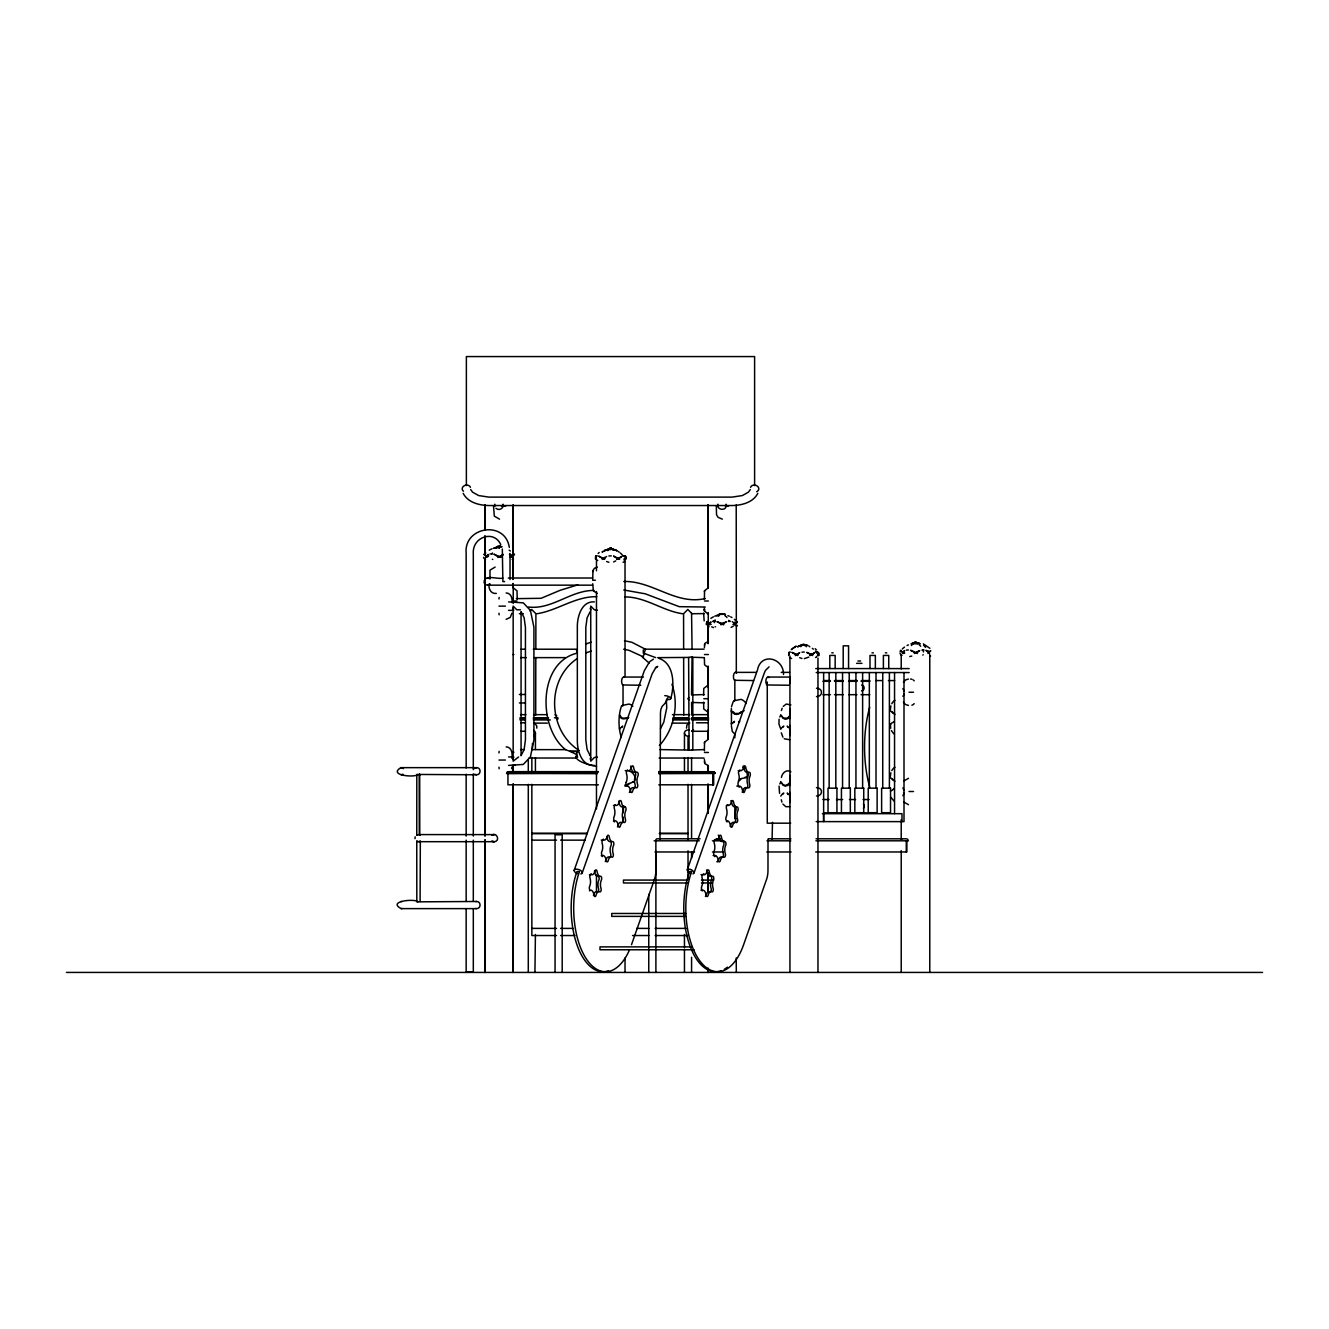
<?xml version="1.0" encoding="UTF-8"?>
<svg xmlns="http://www.w3.org/2000/svg" width="1329" height="1329" viewBox="0 0 1329 1329"><rect width="100%" height="100%" fill="white"/><g stroke="black" fill="none" stroke-linecap="round" stroke-linejoin="round"><path stroke-width="1.5" d="M602.27 558.462L602.27 559.359L604.629 557.466M619.513 558.462L619.497 559.359L613.599 556.203M655.878 839.479L655.861 870.495A15.483 7.741 -90 0 1 654.449 879.366L631.491 944.72M768.012 839.479L767.979 870.495A15.483 7.741 -90 0 1 766.567 879.366L743.609 944.72A63.576 31.796 -90 0 1 699.32 960.186A63.576 31.796 -90 0 1 691.595 871.608L689.552 871.608A63.576 31.796 -90 0 0 688.721 942.244A63.576 31.796 -90 0 0 721.032 970.801M772.481 822.302L772.099 839.28M789.924 718.557L790.107 708.44M789.924 785.472L790.107 775.372M797.699 654.782L791.918 652.389L797.516 655.562L798.131 654.649L795.34 654.649M812.584 653.768L812.584 655.562L806.67 652.389L808.813 653.17M535.703 715.118L535.803 657.639M535.836 648.319L535.903 613.716L531.65 609.463L530.088 611.024M621.308 737.479C618.284 727.86 618.151 716.049 621.357 706.43A18.257 1.13 -41 0 0 622.205 705.633L622.886 705.068M704.37 647.638L704.935 643.336L708.307 641.359M731.482 724.089L731.382 708.39M692.06 702.941L691.911 714.985L691.562 702.443L704.204 702.858M789.924 725.418L790.107 735.601M789.924 792.35L790.107 802.517M499.222 547.83L499.255 546.302L501.814 546.767M904.002 672.557L903.986 694.519L902.906 696.33M904.002 693.771L904.002 793.147L902.906 795.706M499.156 548.495L499.255 546.302L501.781 546.767M724.637 614.164L722.079 613.732L722.046 614.579L721.996 613.699L725.501 614.579L721.464 613.699L717.61 615.227A18.888 18.888 0 0 0 714.753 616.207M915.714 643.269L915.747 642.372L919.17 643.269L915.166 642.372L911.262 643.9A18.888 18.888 0 0 1 914.219 643.502M708.307 587.817L704.553 590.74L704.37 599.263M708.307 739.289L704.553 742.213L704.37 750.752M789.974 783.346L789.974 781.668M622.005 727.013C623.484 724.239 622.437 727.877 619.763 728.093M731.432 724.92L731.432 722.976M733.807 722.328C735.352 719.554 734.156 723.242 731.565 723.408M783.063 727.013C785.589 724.554 781.103 727.827 780.771 729.222M783.063 793.945C785.572 791.486 781.12 794.742 780.771 796.137M787.798 727.029C786.535 724.172 787.383 727.976 790.007 728.093M787.798 793.961C786.535 791.104 787.383 794.908 790.007 795.024M818.897 653.17L818.764 655.562L818.149 654.649M893.487 722.428C897.225 720.301 888.586 723.524 890.546 725.75A9.486 8.207 -90 0 0 890.762 728.226M893.487 789.343C895.464 786.569 893.055 790.655 890.463 790.954M789.974 716.298L789.974 714.736M790.007 715.899L787.898 718.64L785.472 719.255C783.396 719.504 781.136 714.637 780.555 715.185M747.562 777.299L740.735 778.728L738.276 781.186M747.147 776.95L747.28 775.189A9.486 8.207 -90 0 0 746.931 772.747M498.973 598.98L499.156 597.419M511.881 613.234L510.253 617.437L506.15 619.297M498.973 752.912L499.156 751.35M511.715 768.627L511.881 767.165M779.076 719.205L778.944 724.122L780.555 728.458M779.076 786.137L779.558 793.363M592.95 571.071L592.701 580.241L595.375 580.241M503.193 505.12C503.475 508.808 498.475 511 495.95 508.276M536.766 728.126L536.766 725.933L534.79 723.358M704.42 591.754L704.553 590.74M726.282 505.12C726.647 511.416 716.198 510.236 717.942 504.189M704.42 645.296L704.553 644.283M704.42 743.227L704.553 742.213M731.482 706.696L733.159 701.745A18.257 1.13 -41 0 0 734.007 700.948L734.688 700.383M518.592 756.982L513.16 761.168L513.16 606.124L516.831 609.795L520.503 609.795M597.402 757.081L594.395 757.497L590.74 761.168L590.74 606.124L594.395 609.795L597.402 610.21M780.555 782.116C781.07 781.302 783.23 786.369 785.472 786.17L790.007 782.814M512.595 759.042L513.825 757.081M590.159 759.042L590.74 757.497M625.427 559.359L625.643 556.502L625.693 559.359L625.079 558.462M783.529 674.467C783.811 657.888 760.852 651.974 757.464 670.049L687.243 869.88L688.14 872.239L690.582 873.718M693.007 873.967C696.147 871.691 689.302 867.488 687.243 869.88M592.983 570.905L594.246 568.397L597.253 567.068M592.834 571.536L593.149 570.224M415.196 836.838L414.98 838.665M670.746 698.572C674.617 685.432 674.467 663.254 658.686 658.287M781.419 710.517L782.15 708.257M781.419 777.432C781.934 773.162 786.801 768.727 790.888 771.85M619.63 716.298L619.63 714.736M731.432 711.613L731.448 710.051M418.07 901.66L417.273 901.527C414.482 898.637 387.071 901.128 401.142 908.621L476.463 908.621C481.065 908.986 481.347 901.477 476.729 901.494L416.824 901.843L416.758 841.191L418.452 841.689M574.161 870.395L644.366 670.597L649.565 661.792L653.436 659.134M582.252 872.837L652.14 673.82L656.044 667.274L655.413 667.889L657.739 666.444L656.891 666.859M693.904 873.336L764.009 673.82L765.388 670.497L769.076 666.859M513.825 772.98L515.336 771.651M530.504 756.467L533.909 740.12L533.909 627.172L530.504 610.825M501.515 555.622A15.101 7.575 90 0 0 501.116 556.502L500.767 557.399L494.122 554.226M723.94 623.899L723.591 624.796L716.946 621.623L722.145 623.999L726.066 621.922M917.608 652.589L917.259 653.486L910.614 650.313L915.814 652.689L919.734 650.612L914.585 653.486L914.236 652.589M788.994 783.296L787.898 785.555L783.047 785.04L781.95 783.296M578.314 750.021L576.969 752.862M642.704 657.191L644.15 654.3M660.48 728.741L663.786 722.162L666.776 707.742L666.344 700.4M418.07 834.629L416.758 835.061L416.808 774.442L476.463 774.774C481.065 775.123 481.347 767.614 476.729 767.647L400.876 767.647C387.852 775.438 414.399 777.615 417.256 774.774L418.07 774.624M757.796 493.341C753.161 502.478 741.881 505.319 732.445 505.535L488.557 505.535C479.104 505.319 467.825 502.478 463.19 493.341M607.652 550.621L610.277 548.262L612.636 549.159L610.709 548.296L608.632 549.159L610.277 548.262L608.067 549.791M595.874 556.203L595.575 559.359L596.189 558.462M595.89 556.203L595.841 559.359M488.225 554.542L485.849 557.399M709.786 622.886L711.048 621.939L708.673 624.796M779.807 716.962L780.904 715.052M779.807 783.894L780.904 781.984M903.438 651.575L904.7 650.629L902.341 653.486M629.298 783.296C622.387 787.549 637.305 779.508 632.986 782.116M744.124 710.65L739.655 713.457L733.791 713.44L731.565 711.214M741.1 778.611L739.655 780.389M890.912 705.915A9.486 8.207 -90 0 0 890.546 708.357L890.164 710.6L894.932 714.354M890.912 772.847A9.486 8.207 -90 0 0 890.546 775.289L890.164 777.515L894.932 781.286M903.421 682.342L905.448 679.983L908.471 679.053M903.853 780.937L908.471 778.329M590.226 611.589L587.102 617.786L585.807 627.454L585.807 739.838L587.102 749.506L590.226 755.719L589.627 755.121M521.018 755.719L524.141 749.506L525.437 739.838L525.437 627.454L524.141 617.786L521.018 611.589M530.221 757.098L523.294 764.441L508.575 765.404M605.06 558.462L604.446 559.359L598.847 556.203M578.713 750.387L576.985 752.862M623.666 649.216L629.066 650.346L642.538 656.493M419 841.672L420.329 841.207L420.097 901.494M750.304 489.554L748.443 492.145L742.396 495.551L732.163 497.112L488.823 497.112L478.59 495.551L472.543 492.145L470.682 489.554M659.981 839.28L660.463 713.391A8.888 4.452 -90 0 1 663.453 705.001A22.311 11.147 -90 0 0 667.889 697.592M716.813 615.892L722.046 613.732M707.593 621.457L707.128 622.055A2.774 2.774 0 0 0 706.397 624.73M710.483 623.899L709.769 624.796L707.028 621.922L710.483 624.397M904.135 652.589L903.438 653.486L900.381 650.313L904.152 653.087M800.673 646.658L802.816 644.598L805.224 644.93M420.263 774.741L419.499 774.292L419.599 834.712M577.351 653.087C537.88 662.207 537.78 727.711 565.523 749.639L532.314 749.639L532.431 743.476M659.4 745.536C674.119 729.538 679.202 704.785 671.942 684.285M604.562 550.555L610.559 548.296L604.579 550.621M510.685 557.017L513.659 554.06A18.888 18.888 0 0 0 512.629 552.964M733.575 623.899L734.289 624.796L737.063 621.939M511.831 554.808A15.101 7.542 -90 0 1 512.678 556.502L513.027 557.399L510.751 556.502M927.958 653.486L930.732 650.629L928.722 652.689M513.791 554.99L514.539 554.226L512.28 556.552L509.456 554.243M736.615 622.387L737.362 621.623L733.508 624.414M783.263 706.363L786.303 704.054L790.888 704.918M597.801 771.9L506.831 772.548L597.485 772.548M689.003 697.526L687.807 698.705L689.003 699.885M598.133 553.462L599.18 552.499M791.204 649.648L796.221 646.127M797.649 646.808L803.065 644.449L806.67 646.658M529.058 758.028L575.507 758.028L576.769 754.573L577.6 757.297M734.007 700.931A13.041 2.276 -34.8 0 1 734.837 700.582L740.917 699.37A9.486 8.207 -90 0 1 746.034 703.573M603.25 558.595L606.622 556.519M795.34 655.562L799.693 652.689L796.719 655.164M490.135 584.029C488.374 586.006 484.786 585.159 484.105 582.6C483.706 573.513 498.209 579.859 502.811 578.015M644.748 653.802L643.302 653.154L643.302 649.914M792.25 648.702L795.722 646.426M693.605 730.036L691.711 731.133M486.946 555.489L488.208 554.542M493.989 548.495L497.727 546.435L500.734 546.435L494.787 547.83A18.888 18.888 0 0 0 493.341 548.296M420.263 841.257L419.233 841.656M474.154 768.594L476.729 767.647M810.574 655.197L814.694 652.689L810.125 655.562M576.67 658.935C546.086 679.999 547.764 730.252 578.796 750.27M797.716 646.658L801.968 644.598L807.716 645.346M721.497 624.397L726.066 621.939M722.212 624.015L720.916 624.796L720.567 623.899L722.029 623.899M801.703 645.346L803.68 644.499M733.243 626.241L731.083 627.371M911.279 643.9L915.166 642.372L920.15 643.9L916.246 642.372M491.996 835.26C496.764 831.738 500.435 841.041 494.521 841.689L419.864 841.689M498.674 557.001L494.122 554.243M613.599 561.951L615.742 560.888M808.813 657.074L804.344 658.619M624.796 561.502L623.035 562.3M416.808 835.061L417.655 834.745M402.92 774.226L401.142 774.774M503.242 554.542L498.093 557.399L497.744 556.502L501.116 556.502M503.242 554.542L499.671 557.017M515.154 764.889L513.193 765.421M813.032 654.018L810.109 653.968M689.518 722.943L686.943 724.92L686.512 728.126M857.936 661.011L860.611 661.011M929.652 656.41L930.582 656.028M788.994 716.364L787.732 718.125L783.047 718.125L781.95 716.364M704.071 649.183L645.529 649.183L644.283 652.622L645.097 653.735L655.695 657.622M718.574 614.579L720.551 613.832M912.242 643.269L914.219 642.522M741.1 711.679C739.539 714.138 735.386 715.932 733.01 712.643L733.807 712.311L732.429 711.679M585.823 643.95L591.189 642.173M585.956 652.821L591.206 651.094M659.865 749.573L690 750.104A1.927 0.847 0 0 0 691.628 750.071L704.287 749.573M744.788 777.432L746.366 777.033M616.673 557.565L618.334 558.595L616.689 558.961M811.205 654.782L809.76 655.164M789.742 739.771L784.243 738.741M789.742 806.686L785.821 806.686L782.914 804.078M909.767 656.543L911.794 656.061M496.647 546.767L498.674 546.302M719.471 614.164L721.497 613.699M689.136 657.423L657.705 657.639M577.783 584.843L560.09 590.325L541.102 598.299L516.267 598.648M733.06 624.397L735.851 624.796L735.502 623.899A15.101 7.542 -90 0 0 734.671 622.188M624.962 786.17L627.687 785.24L624.879 785.04M510.22 557.001L512.246 556.652M691.645 750.005L692.824 749.589L692.824 657.622L690.548 657.058L688.621 657.639L689.087 749.789M401.142 908.621L402.056 908.471M495.152 567.068L489.986 570.158L490.002 578.995M816.471 696.612C823.05 696.678 823.299 688.189 816.471 688.256M816.471 795.988C823.05 796.021 823.332 787.615 816.471 787.632M805.706 645.346L803.779 644.499L805.175 644.93M707.526 685.531L703.755 688.455L703.622 695.266M831.788 652.838L833.183 652.838M871.99 652.838L873.369 652.838M885.38 652.838L886.759 652.838M593.98 590.425C570.573 590.292 552.05 609.928 528.527 607.021M596.837 596.688C575.291 596.272 557.532 610.526 537.099 613.716M508.857 771.651L598.366 771.651M596.289 555.954L597.385 555.871M789.376 652.157L790.456 652.057M475.799 901.577L476.729 901.494M816.288 652.157L817.568 652.041L816.305 652.157A18.888 16.347 90 0 0 815.325 651.11M914.186 642.522L915.664 642.422M803.779 644.499L806.686 644.93M489.919 553.994L491.929 553.894M712.743 621.391L714.753 621.291M906.411 650.08L908.421 649.981M728.292 621.391L730.418 621.291M921.961 650.08L924.07 649.981M608.881 555.954L611.257 555.871M801.952 652.157L804.327 652.057M418.303 834.612L420.329 835.061L419.432 834.678L419.432 774.292M704.204 613.616L692.06 613.716L687.807 609.463L683.571 613.716L683.638 648.319M501.415 505.967L505.751 505.967M718.092 505.967L716.331 505.967L716.53 514.672L718.092 517.363L722.345 519.141M725.269 505.967L728.591 505.967M486.58 555.821L488.607 555.821M508.259 578.015L592.501 578.015M504.655 581.587L502.877 581.587L502.312 549.027M487.643 585.159L592.551 585.159M496.315 593.415C490.999 594.229 488.025 588.431 489.222 583.813M705.317 598.532C675.713 605.426 652.788 580.756 623.799 581.487M512.878 600.99L516.981 600.99M704.453 600.99L708.423 600.99M508.575 601.887L523.294 602.851L530.221 610.194M594.395 601.887C581.471 600.924 577.151 617.038 577.334 627.172L577.334 740.12C577.151 750.254 581.471 766.368 594.395 765.404M498.973 606.124L505.419 606.124M705.234 607.021L679.235 606.672L645.279 593.814L623.75 589.993M703.772 609.695L704.785 609.695M508.558 610.36L512.662 610.36M519.373 613.716L523.393 613.716M707.759 623.201L709.686 623.201M721.315 623.201L722.81 623.201M733.957 623.201L735.801 623.201M521.068 649.216L525.154 649.216M533.311 649.216L576.171 649.216L577.351 652.705M512.878 654.532L513.908 654.532M704.453 654.532L708.423 654.532M520.603 657.622L526.367 657.622M534.408 657.622L565.34 657.622M704.287 657.639L691.911 657.24M856.607 663.337L861.956 663.337M815.74 668.587L909.169 668.587M735.552 672.374L756.301 672.374M781.203 672.374L789.509 672.374M816.189 672.557L909.169 672.557M623.75 677.059L643.485 677.059M767.979 677.059L789.958 677.059M753.51 680.564L734.505 680.282A4.236 2.126 -90 0 1 733.724 674.501A4.236 2.126 -90 0 1 736.615 672.956M824.063 680.564L830.293 680.564M834.429 680.564L842.736 680.564M848.965 680.564L857.255 680.564M861.408 680.564L869.714 680.564M875.944 680.564L882.157 680.564M888.387 680.564L894.616 680.564M822.933 681.312L830.442 681.312M834.529 681.312L843.367 681.312M848.832 681.312L857.006 681.312M861.092 681.312L869.947 681.312M624.298 677.209A4.236 2.126 -90 0 0 621.789 679.684A4.236 2.126 -90 0 0 622.686 684.967L640.794 685.249M789.227 685.249L766.916 684.967A4.236 2.126 -90 0 1 766.152 679.185A4.236 2.126 -90 0 1 769.042 677.64M909.036 692.243L913.521 692.243M519.373 694.469L525.404 694.469M822.933 694.685L830.426 694.685M834.496 694.685L843.317 694.685M848.766 694.685L856.939 694.685M861.009 694.685L869.831 694.685M703.772 698.705L707.56 698.705M519.373 702.941L525.404 702.941M520.503 714.653L525.869 714.653M533.544 714.653L547.365 714.653M672.391 714.653L689.734 714.653M691.661 714.653L707.393 714.653M520.021 717.743L524.805 717.743M533.344 717.743L548.462 717.743M554.475 717.743L557.947 717.743M673.006 717.743L688.239 717.743M691.661 717.743L708.49 717.743M519.955 718.839L524.756 718.839M533.344 718.839L548.561 718.839M557.266 718.839L558.097 718.839M672.889 718.839L689.934 718.839M691.661 718.839L708.59 718.839M520.021 719.936L524.789 719.936M533.344 719.936L550.306 719.936M672.972 719.936L688.239 719.936M691.661 719.936L708.523 719.936M739.572 722.012L738.575 721.896L739.655 721.215M520.868 722.793L525.021 722.793M696.496 722.793L707.344 722.793M533.56 723.126L547.448 723.126M672.291 723.126L689.734 723.126M520.868 731.282L525.021 731.282M691.711 731.282L707.344 731.282M520.569 749.589L524.407 749.589M569.875 751.3L577.6 751.4L569.875 751.3L565.705 749.739M512.878 752.247L513.908 752.247M704.453 752.463L708.423 752.463M508.558 756.932L512.662 756.932M659.151 758.045L704.038 758.045M498.973 760.055L505.419 760.055M658.819 771.651L713.374 771.717L715.102 773.445L658.819 773.661M660.696 771.9L713.939 771.9M507.196 772.182L597.618 772.182M658.935 772.182L714.421 772.182M659.167 772.548L714.803 772.548M597.402 772.98L506.515 773.445L597.369 773.661M659.317 772.98L715.035 772.98M598.399 784.808L507.944 784.808L507.944 773.661M658.819 784.808L713.673 784.808L713.673 773.661M909.036 791.503L913.521 791.503M822.933 799.543L829.047 799.543M836.539 799.543L842.652 799.543M849.447 799.543L855.56 799.543M863.053 799.543L869.166 799.543M824.312 812.916L828.399 812.916M836.572 812.916L842.702 812.916M850.876 812.916L854.962 812.916M863.136 812.916L869.266 812.916M822.385 813.68L901.992 813.68L901.992 821.621M736.283 818.498L734.837 818.498L734.837 806.088M816.189 821.621L904.002 821.621L904.002 793.147M790.689 823.183L767.265 823.183L767.265 682.026M419.798 834.579L494.67 834.612M656.742 838.798L700.084 838.798M716.613 838.798L720.733 838.798M768.212 838.798L790.921 838.798M816.039 838.798L906.145 838.815A2.94 2.824 -90 0 1 907.69 839.33L908.405 840.808L815.906 840.808M531.849 840.144L556.519 840.144M560.622 840.144L585.275 840.144M654.101 840.808L699.253 840.808M712.46 840.808L723.873 840.808M766.983 840.808L790.772 840.808M654.981 851.972L694.602 851.972M712.46 851.972L723.042 851.972M766.8 851.972L791.087 851.972M815.724 851.972L906.86 851.972L906.86 840.808M687.475 880.08L623.467 880.08L623.467 882.971L687.475 882.971M701.496 880.08L713.523 880.08A2.243 1.113 -90 0 0 713.789 878.486L713.756 877.904A2.243 1.113 -90 0 0 712.66 876.276A6.628 3.306 -90 0 1 709.188 871.492A2.226 1.113 -90 0 0 708.656 870.146L708.091 869.864A2.226 1.113 -90 0 0 707.144 871.01A6.828 3.422 90 0 1 703.323 874.632A2.243 1.113 -90 0 0 702.476 874.881L702.077 875.711A2.243 1.113 -90 0 0 702.094 877.954A6.828 3.422 -90 0 1 701.762 886.36A2.243 1.113 -90 0 0 701.446 887.955L701.596 889.068A2.243 1.113 -90 0 0 702.576 890.164A6.612 3.306 -90 0 1 706.048 894.932A2.243 1.113 -90 0 0 706.579 896.294L707.144 896.577A2.243 1.113 -90 0 0 708.108 895.414A6.628 3.306 -90 0 1 711.912 891.809A2.243 1.113 -90 0 0 712.759 891.56L713.158 890.729A2.243 1.113 -90 0 0 713.141 888.486A6.628 3.306 -90 0 1 713.474 880.08M701.496 882.971L712.012 882.971M685.764 913.472L611.722 913.472L611.722 916.379L685.764 916.379M531.849 928.39L556.519 928.39M560.622 928.39L572.949 928.39M636.641 928.39L648.984 928.39M655.147 928.39L685.963 928.39M556.519 935.533L531.849 935.533L531.849 784.326M560.622 935.533L575.008 935.533M632.538 935.533L648.984 935.533M655.147 935.533L688.023 935.533M692.044 946.879L599.994 946.879L599.994 949.77L694.054 949.77M66.45 972.429L1262.55 972.429M704.204 694.552L691.545 694.967L692.06 657.191M492.727 841.656L494.521 841.689M492.86 834.579L493.773 834.612M682.375 613.716C662.523 610.825 645.445 596.771 624.613 596.904M400.876 767.647L403.451 768.594M400.876 901.494L401.807 901.577M900.746 838.798L901.942 839.048M487.427 578.015L489.238 578.447M706.114 771.651L707.859 772.98L706.297 771.651M499.521 519.141L494.305 516.117L493.508 505.967M513.193 587.817L517.014 590.84L517.214 599.263M708.307 614.164L704.536 611.141M708.307 667.706L704.553 664.782L704.37 657.971M707.526 711.879L703.755 708.955L703.622 702.144M597.253 593.415L593.415 590.907L592.701 583.73M791.602 658.47L789.542 657.689M506.15 592.95C510.984 592.983 512.728 598.548 511.881 602.569M506.15 746.881C511.831 746.998 512.712 753.958 511.881 758.278M908.471 705.417L905.448 704.486L903.421 702.127M908.471 804.676L903.853 802.068M476.463 774.774L474.686 774.226M475.533 908.471L476.463 908.621M416.758 841.191L418.07 841.589M788.728 654.715L788.961 652.389L788.645 655.562M902.79 652.705L904.7 653.104M711.032 624.414L706.712 621.64L708.972 623.949M624.497 640.744L631.873 642.272L645.612 649.349M596.522 766.468C590.109 764.989 577.617 762.364 575.623 756.749M722.577 613.699L724.604 614.164M618.334 558.595L621.64 556.519L617.055 559.359L616.457 558.462M734.837 734.106L732.296 731.448L731.382 725.784M486.314 556.652L483.889 554.226L487.66 557.001M493.591 841.656L491.88 840.925M606.622 561.519L608.881 562.283M799.693 657.722L801.952 658.47M613.599 556.203L615.742 556.967M620.626 716.364L621.989 718.125L627.77 718.125C631.757 715.135 621.706 722.76 619.763 715.899M711.696 626.856L713.557 627.587M554.957 714.786L556.834 715.849M718.241 835.193L718.806 835.476A2.226 1.113 -90 0 1 719.338 836.805A6.628 3.306 -90 0 0 722.81 841.606A2.243 1.113 -90 0 1 723.79 842.686L723.956 843.815A2.243 1.113 -90 0 1 723.64 845.394A6.628 3.306 -90 0 0 723.292 853.799A2.243 1.113 -90 0 1 723.308 856.042L722.91 856.873A2.243 1.113 -90 0 1 722.062 857.122A6.628 3.306 -90 0 0 718.258 860.743A2.243 1.113 -90 0 1 717.295 861.89L716.863 861.724M598.831 556.203L603.067 558.529M923.389 643.917L929.885 648.303M570.158 751.4L576.769 754.573M927.409 651.077L925.931 650.313L929.519 653.486L929.17 652.589A15.101 7.542 -90 0 0 928.323 650.878M732.279 621.64L735.12 623.949M623.035 805.723L624.863 806.686M513.825 610.21L512.595 608.25M902.906 688.538L904.002 691.097M902.906 787.914L904.002 790.473M809.76 653.752L811.255 654.715M730.867 800.689L731 800.789A2.226 1.113 -90 0 1 731.531 802.118A6.628 3.306 -90 0 0 735.003 806.919A2.243 1.113 -90 0 1 735.984 808.015L736.133 809.128A2.243 1.113 -90 0 1 735.817 810.723A6.628 3.306 -90 0 0 735.485 819.129A2.243 1.113 -90 0 1 735.502 821.372L735.087 822.202A2.243 1.113 -90 0 1 734.256 822.452A6.628 3.306 -90 0 0 730.435 826.057A2.243 1.113 -90 0 1 730.269 826.538M706.48 870.046L706.629 870.146A2.226 1.113 -90 0 1 707.161 871.475A6.628 3.306 -90 0 0 710.616 876.276A2.243 1.113 -90 0 1 711.713 877.904L711.763 878.486A2.243 1.113 -90 0 1 711.447 880.08A6.628 3.306 -90 0 0 711.115 888.486A2.243 1.113 -90 0 1 711.131 890.729L710.832 891.377A2.243 1.113 -90 0 1 709.885 891.809M808.829 645.977L809.76 646.808M616.689 550.621L610.709 548.296L616.706 550.555M642.223 656.958L649.1 663.088M815.175 648.702L816.488 649.964M923.688 645.329L925.565 647.356M893.537 713.54L892.108 711.779M889.849 723.856L890.712 724.687M893.537 780.472L892.108 778.694M893.852 800.922L890.795 797.167M691.562 613.217L692.06 648.917M511.449 555.605L512.28 556.552M817.883 654.649L818.498 655.562L818.465 652.406M500.751 544.657C494.222 529.507 471.945 536.733 473.307 553.894L473.307 769.674M590.74 609.795L590.159 608.25M625.378 556.203L625.71 558.595L625.394 556.203M782.914 737.163L781.302 732.811M704.154 620.892L703.622 613.134M704.37 759.357L704.935 763.677L708.307 765.637L708.274 771.983M922.907 650.147L923.14 650.745A2.774 1.379 -90 0 1 923.505 651.991M509.323 547.415C505.286 520.071 463.439 526.384 466.163 553.495L466.163 768.012M781.302 799.742L781.901 802.068M704.37 607.885L704.42 610.227M704.403 761.633L704.553 762.73M726.132 504.189L726.282 505.286M503.043 504.189L503.193 505.286M704.403 610.161L704.553 611.257M498.973 613.267L499.156 614.829M498.973 767.198L499.156 768.76M643.419 656.376L643.302 657.639M499.206 547.183L499.189 546.767M915.714 643.9L915.664 642.372M610.642 549.558L610.642 549.326A18.888 16.363 90 0 0 608.051 549.558A18.888 16.347 -90 0 1 613.217 549.558M683.654 657.639L683.77 715.118M929.768 654.549L929.768 972.429M906.278 840.808L906.278 851.972M901.212 654.549L901.212 669.002M901.212 819.677L901.212 838.267M901.212 850.643L901.212 972.429M894.55 672.557L894.55 813.68M889.4 672.557L889.4 788.163M888.752 668.587L888.752 655.43L883.386 655.43L883.386 668.587M882.738 672.557L882.738 788.163M876.01 672.557L876.01 788.163M875.346 668.587L875.346 655.43L869.997 655.43L869.997 668.587M869.332 672.557L869.332 788.163M862.621 672.557L862.621 788.163M855.942 672.557L855.942 788.163M849.214 672.557L849.214 788.163M848.567 668.587L848.567 645.828L843.201 645.828L843.201 668.587M842.553 672.557L842.553 788.163M835.825 672.557L835.825 788.163M835.16 668.587L835.16 655.43L829.811 655.43L829.811 668.587M829.146 672.557L829.146 788.163M823.631 672.557L823.631 821.621L823.598 813.68M817.966 658.104L817.966 972.429M789.941 656.044L789.941 972.429M754.606 485.567L754.606 356.571L466.379 356.571L466.379 485.567M736.216 504.954L736.316 620.793M736.316 625.278L736.316 672.806M736.216 957.943L736.316 972.429M734.837 679.867L734.837 700.549M734.837 733.658L734.837 737.794M713.141 773.661L713.141 784.808M712.776 773.661L712.776 784.808M708.274 504.954L708.274 587.684M708.274 612.519L708.274 643.535M708.274 666.294L708.274 738.924M708.274 784.193L708.274 813.315M708.274 873.136L708.274 891.842M708.274 968.293L708.274 972.429M707.859 504.954L707.859 587.684M707.859 622.852L707.859 643.535M707.859 666.294L707.859 686.977M707.859 709.736L707.859 715.932M707.859 730.418L707.859 738.691M707.859 765.587L707.859 771.784M707.859 784.193L707.859 813.149M707.859 873.136L707.859 891.759M707.859 968.293L707.859 972.429M691.578 757.68L691.578 772.033M691.578 784.343L691.578 837.669M691.578 852.022L691.578 858.169M691.578 957.295L691.578 972.429M688.023 737.18L688.023 749.573M688.023 757.464L688.023 772.299M688.023 784.326L688.023 839.695M688.023 850.793L688.023 878.951M688.937 730.07A3.572 3.09 0 0 0 684.452 733.06L684.452 749.473M684.452 757.68L684.452 772.033M684.452 934.503L684.452 947.494M684.452 949.222L684.452 972.429M655.895 851.224L655.895 972.429M648.751 894.367L648.751 972.429M625.029 560.439L625.029 676.378M625.029 957.943L625.029 972.429M623.035 685.249L623.035 705.832M623.035 806.72L623.035 812.899M623.035 817.003L623.035 821.123M619.63 727.661L619.63 729.604M596.472 560.439L596.472 570.789M596.472 591.488L596.472 808.879M596.472 875.13L596.472 891.693M562.2 972.429L562.2 834.778L555.057 834.778L555.057 972.429M535.421 733.06L535.421 749.473M535.421 757.68L535.421 772.033M535.421 934.503L534.939 972.429M531.849 757.464L531.849 772.299M528.294 759.723L528.294 772.033M528.294 784.343L528.294 972.429M521.068 612.37L521.068 754.922M513.227 504.954L513.227 552.532M513.227 557.881L513.227 579.411M513.227 583.547L513.227 603.482M513.227 765.155L513.227 773.445M513.227 783.811L513.227 972.429M513.127 504.954L513.127 552.532M513.127 558.728L513.127 579.411M513.127 583.547L513.127 587.684M513.127 765.587L513.127 771.784M513.127 784.193L513.127 972.429M510.02 553.495L510.02 579.577M485.185 504.954L485.185 529.773M485.185 535.986L485.185 552.532M485.201 557.881L485.201 835.908M485.201 839.778L485.201 972.429M484.786 504.954L484.786 529.773M484.786 535.986L484.786 552.532M484.786 558.728L484.786 579.411M484.786 583.547L484.786 835.908M484.786 840.044L484.786 972.429M473.307 773.81L473.307 836.057M473.307 840.161L473.307 900.996M473.307 909.119L473.307 971.981L466.163 971.981L466.163 909.119M466.163 774.192L466.163 836.074M466.163 840.161L466.163 900.996M463.439 491.215A4.22 3.422 -12.9 0 1 464.286 485.7A4.22 3.422 -12.9 0 1 470.416 487.328M750.569 487.328A4.22 3.422 12.9 0 1 756.218 485.467A4.22 3.422 12.9 0 1 758.228 490.534M757.563 491.215A4.22 3.422 12.9 0 1 756.683 491.68M740.07 770.106A6.828 3.422 -90 0 1 738.21 770.72M790.124 683.422A4.236 2.126 -90 0 1 790.124 679.185M726.415 821.239A6.612 3.306 -90 0 1 727.079 821.953M700.915 890.131A6.612 3.306 -90 0 1 702.376 890.912M709.869 891.809A6.628 3.306 -90 0 0 706.064 895.414A2.243 1.113 -90 0 1 705.4 896.477M737.097 786.12A2.243 1.113 -90 0 1 736.814 786.054M703.838 873.784A6.828 3.422 -90 0 1 701.297 874.632A2.226 1.113 -90 0 0 700.998 874.565M727.428 967.147A63.576 31.796 -90 0 1 724.272 969.323M742.213 792.217A2.243 1.113 -90 0 0 742.629 791.386A6.628 3.306 -90 0 1 746.433 787.765A2.226 1.113 -90 0 0 747.28 787.516L747.679 786.685A2.243 1.113 -90 0 0 747.662 784.442A6.628 3.306 -90 0 1 748.011 776.053A2.243 1.113 -90 0 0 748.327 774.442L748.161 773.345A2.243 1.113 -90 0 0 747.18 772.249A6.628 3.306 -90 0 1 743.708 767.464A2.226 1.113 -90 0 0 743.177 766.119M713.108 855.461A6.612 3.306 -90 0 1 714.902 856.624M738.226 786.319A6.612 3.306 -90 0 1 739.273 787.266M727.877 804.776A6.828 3.422 -90 0 1 726.415 805.44M716.015 839.097A6.828 3.422 -90 0 1 714.221 840.127M626.192 782.316A6.828 3.422 -90 0 0 626.524 773.927A2.243 1.113 -90 0 1 626.507 771.684L626.923 770.853A2.243 1.113 -90 0 1 627.753 770.587A6.828 3.422 -90 0 0 631.574 766.983A2.226 1.113 -90 0 1 632.538 765.836L633.102 766.119A2.226 1.113 -90 0 1 633.617 767.448A6.628 3.306 -90 0 0 637.089 772.249A2.243 1.113 -90 0 1 638.07 773.345L638.236 774.458A2.243 1.113 -90 0 1 637.92 776.036A6.628 3.306 -90 0 0 637.571 784.442A2.243 1.113 -90 0 1 637.588 786.685L637.189 787.516A2.226 1.113 -90 0 1 636.358 787.781A6.628 3.306 -90 0 0 632.538 791.386A2.243 1.113 -90 0 1 631.574 792.533L631.009 792.25A2.243 1.113 -90 0 1 630.478 790.921A6.612 3.306 -90 0 0 627.006 786.12A2.243 1.113 -90 0 1 626.025 785.024L625.876 783.911A2.243 1.113 -90 0 1 626.192 782.332M629.348 792.449A2.243 1.113 -90 0 0 630.029 791.386A6.628 3.306 -90 0 1 633.833 787.765A2.226 1.113 -90 0 0 634.681 787.516L635.079 786.685A2.243 1.113 -90 0 0 635.063 784.442A6.628 3.306 -90 0 1 635.412 776.053A2.243 1.113 -90 0 0 635.727 774.442L635.561 773.345A2.243 1.113 -90 0 0 634.581 772.249A6.628 3.306 -90 0 1 631.109 767.464A2.226 1.113 -90 0 0 630.577 766.119M577.882 873.718A4.236 2.11 19.4 0 1 574.394 869.88A4.236 2.11 19.4 0 1 580.524 870.395A4.236 2.11 19.4 0 1 580.839 873.967M593.465 895.414A6.628 3.306 -90 0 1 597.269 891.809A2.243 1.113 -90 0 0 598.116 891.56L598.532 890.729A2.243 1.113 -90 0 0 598.515 888.486A6.628 3.306 -90 0 1 598.847 880.08A2.243 1.113 -90 0 0 599.163 878.486L599.113 877.904A2.243 1.113 -90 0 0 598.033 876.276A6.628 3.306 -90 0 1 594.561 871.492A2.226 1.113 -90 0 0 594.445 870.96M589.445 890.596A6.612 3.306 -90 0 1 589.777 890.912M605.243 861.574A2.243 1.113 -90 0 0 605.659 860.743A6.628 3.306 -90 0 1 609.463 857.122A2.243 1.113 -90 0 0 610.31 856.873L610.709 856.042A2.243 1.113 -90 0 0 610.692 853.799A6.628 3.306 -90 0 1 611.041 845.41A2.243 1.113 -90 0 0 611.357 843.799L611.19 842.686A2.243 1.113 -90 0 0 610.21 841.606A6.628 3.306 -90 0 1 606.738 836.821M591.239 873.784A6.828 3.422 -90 0 1 589.445 874.798M629.281 950.318A63.576 31.796 -90 0 1 585.773 958.059A63.576 31.796 -90 0 1 579.461 871.608L576.952 871.608A63.576 31.796 -90 0 0 576.121 942.244A63.576 31.796 -90 0 0 608.433 970.801M613.45 820.99A6.612 3.306 -90 0 1 614.48 821.953M601.256 855.677A6.612 3.306 -90 0 1 602.303 856.624M603.416 839.097A6.828 3.422 -90 0 1 601.24 840.078M617.437 826.904A2.243 1.113 -90 0 0 617.835 826.057A6.628 3.306 -90 0 1 621.64 822.452A2.243 1.113 -90 0 0 622.504 822.202L622.902 821.372A2.243 1.113 -90 0 0 622.886 819.129A6.628 3.306 -90 0 1 623.218 810.723A2.243 1.113 -90 0 0 623.534 809.128L623.384 808.015A2.243 1.113 -90 0 0 622.404 806.919A6.628 3.306 -90 0 1 618.932 802.135A2.226 1.113 -90 0 0 618.633 801.138M615.277 804.776A6.828 3.422 -90 0 1 613.433 805.407M627.471 770.106A6.828 3.422 -90 0 1 625.245 770.604M664.749 695.632A4.236 1.694 14.6 0 1 670.663 698.107A4.236 1.694 14.6 0 1 666.427 699.287M629.115 770.986A9.486 8.207 -90 0 1 635.478 779.874M632.87 706.363A9.486 8.207 -90 0 0 629.115 704.054L623.035 705.267A13.041 2.276 -34.8 0 0 622.205 705.616M913.139 679.867A6.03 5.034 -90 0 1 914.186 680.83M910.614 679.053A6.03 5.034 -90 0 1 911.91 679.269M914.186 703.639A6.03 5.034 -90 0 1 911.91 705.201M688.937 736.05A3.572 3.09 0 0 1 684.452 733.06M533.643 730.385A3.572 3.09 0 0 1 533.643 735.734M816.621 652.821A2.774 2.392 -90 0 1 817.003 653.403M817.003 656.161A2.774 2.392 -90 0 1 816.621 656.742M816.122 657.174A2.774 2.392 -90 0 1 815.541 657.456M798.629 646.442A18.888 16.347 90 0 1 799.859 646.044M812.301 648.336A18.888 16.347 90 0 1 813.365 649.167M911.378 645.529A18.888 9.469 90 0 1 912.059 644.897M913.488 643.967A18.888 9.469 90 0 1 914.95 643.502M917.193 643.668A18.888 9.469 90 0 0 916.445 643.502A18.888 9.419 -90 0 1 917.924 643.967M923.157 654.665A2.774 1.379 -90 0 1 922.858 655.097M902.275 649.034A18.888 18.888 0 0 1 904.534 647.09M907.076 645.529A18.888 18.888 0 0 1 908.421 644.897M919.336 644.897A18.888 9.419 -90 0 1 920.665 646.259M902.026 655.38A2.774 2.774 0 0 1 900.78 654.665M900.348 654.084A2.774 2.774 0 0 1 900.065 653.419M900.065 651.991A2.774 2.774 0 0 1 900.348 651.326M713.092 621.457A15.101 15.101 0 0 1 715.118 620.194M708.573 623.899A15.101 7.542 90 0 1 708.972 623.019M737.396 625.411A2.774 2.774 0 0 1 736.382 626.424M736.964 622.055A2.774 2.774 0 0 1 737.396 622.636M724.969 615.676A18.888 9.419 -90 0 1 725.667 616.207M726.348 616.839A18.888 9.419 -90 0 1 726.996 617.57M728.741 620.344A18.888 9.419 -90 0 1 729.239 621.457M709.071 626.79A2.774 2.774 0 0 1 708.357 626.69M715.55 626.79A2.774 1.395 -90 0 1 715.185 626.69M714.337 622.636A2.774 1.395 -90 0 1 714.57 622.055L714.803 621.457A18.888 9.469 90 0 1 715.318 620.344M710.865 618.4A18.888 18.888 0 0 1 713.407 616.839M727.91 615.676A18.888 18.888 0 0 1 729.305 616.207M730.668 616.839A18.888 18.888 0 0 1 731.963 617.57M734.372 619.331A18.888 18.888 0 0 1 736.465 621.457M718.391 616.207A18.888 9.469 90 0 1 719.089 615.676M513.559 559.027A2.774 2.774 0 0 1 512.18 559.393M484.769 554.06A18.888 18.888 0 0 1 485.783 552.964M489.271 550.173A18.888 18.888 0 0 1 491.929 548.811M509.14 550.173A18.888 18.888 0 0 1 510.369 551.003M487.66 556.502A15.101 15.101 0 0 1 488.457 555.622M491.979 554.06A18.888 9.469 90 0 1 492.478 552.964M496.265 548.296A18.888 9.469 90 0 1 497.727 547.581M485.534 559.293A2.774 2.774 0 0 1 484.869 559.027M484.288 558.579A2.774 2.774 0 0 1 483.573 557.349M492.727 559.393A2.774 1.395 -90 0 1 492.361 559.293M494.853 506.382A4.236 4.236 0 0 1 494.853 504.189M869.681 787.017A82.697 41.349 90 0 1 869.681 707.211M863.401 804.178A2.907 2.508 -90 0 1 863.401 808.281M894.4 734.14A9.486 8.207 -90 0 1 891.493 730.535M891.809 703.672A9.486 8.207 -90 0 1 894.915 700.333M861.624 685.099A2.907 2.508 -90 0 1 864.132 687.99A2.907 2.508 -90 0 1 861.624 690.897M742.928 767.165A9.486 8.207 -90 0 1 744.672 768.594M891.809 770.587A9.486 8.207 -90 0 1 894.915 767.248M615.726 550.256A18.888 16.347 -90 0 1 616.938 550.771M618.101 551.402A18.888 16.347 -90 0 1 619.231 552.133M620.311 552.98A18.888 16.347 -90 0 1 623.135 556.02M624.248 558.595A2.774 2.392 -90 0 1 623.932 559.974M597.701 560.556A2.774 2.392 -90 0 1 597.319 559.974M595.608 556.519L595.658 558.529L595.625 556.502M614.613 805.706L614.33 806.354A2.243 1.113 -90 0 0 614.347 808.597A6.828 3.422 -90 0 1 613.998 817.003A2.243 1.113 -90 0 0 613.682 818.598L613.848 819.711A2.243 1.113 -90 0 0 614.829 820.807A6.612 3.306 -90 0 1 618.301 825.575A2.243 1.113 -90 0 0 618.832 826.937L619.397 827.219A2.243 1.113 -90 0 0 620.344 826.057A6.628 3.306 -90 0 1 624.165 822.452A2.243 1.113 -90 0 0 625.012 822.202L625.411 821.372A2.243 1.113 -90 0 0 625.394 819.129A6.628 3.306 -90 0 1 625.726 810.723A2.243 1.113 -90 0 0 626.042 809.128L625.893 808.015A2.243 1.113 -90 0 0 624.912 806.919A6.628 3.306 -90 0 1 621.44 802.135A2.226 1.113 -90 0 0 620.909 800.789L620.344 800.507A2.226 1.113 -90 0 0 619.397 801.653A6.828 3.422 -90 0 1 615.576 805.274A2.243 1.113 -90 0 0 614.729 805.524L614.613 805.706M602.436 840.393L602.137 841.041A2.243 1.113 -90 0 0 602.153 843.284A6.828 3.422 -90 0 1 601.821 851.673A2.243 1.113 -90 0 0 601.505 853.284L601.655 854.381A2.243 1.113 -90 0 0 602.635 855.477A6.612 3.306 -90 0 1 606.107 860.262A2.243 1.113 -90 0 0 606.639 861.607L607.203 861.89A2.243 1.113 -90 0 0 608.167 860.743A6.628 3.306 -90 0 1 611.971 857.122A2.243 1.113 -90 0 0 612.819 856.873L613.217 856.042A2.243 1.113 -90 0 0 613.201 853.799A6.628 3.306 -90 0 1 613.549 845.41A2.243 1.113 -90 0 0 613.865 843.799L613.699 842.686A2.243 1.113 -90 0 0 612.719 841.606A6.628 3.306 -90 0 1 609.247 836.821A2.226 1.113 -90 0 0 608.715 835.476L608.167 835.193A2.226 1.113 -90 0 0 607.203 836.34A6.828 3.422 -90 0 1 603.399 839.961A2.243 1.113 -90 0 0 602.535 840.21L602.436 840.393M590.242 875.063L589.96 875.711A2.243 1.113 -90 0 0 589.976 877.954A6.828 3.422 -90 0 1 589.627 886.36A2.243 1.113 -90 0 0 589.312 887.955L589.478 889.068A2.243 1.113 -90 0 0 590.458 890.164A6.612 3.306 -90 0 1 593.93 894.932A2.243 1.113 -90 0 0 594.462 896.294L595.01 896.577A2.243 1.113 -90 0 0 595.973 895.414A6.628 3.306 -90 0 1 599.778 891.809A2.243 1.113 -90 0 0 600.642 891.56L601.04 890.729A2.243 1.113 -90 0 0 601.024 888.486A6.628 3.306 -90 0 1 601.356 880.08A2.243 1.113 -90 0 0 601.672 878.486L601.638 877.904A2.243 1.113 -90 0 0 600.542 876.276A6.628 3.306 -90 0 1 597.07 871.492A2.226 1.113 -90 0 0 596.538 870.146L595.973 869.864A2.226 1.113 -90 0 0 595.027 871.01A6.828 3.422 -90 0 1 591.206 874.632A2.243 1.113 -90 0 0 590.358 874.881L590.242 875.063M738.924 771.036L738.642 771.684A2.243 1.113 -90 0 0 738.658 773.927A6.828 3.422 -90 0 1 738.309 782.316A2.243 1.113 -90 0 0 737.994 783.927L738.16 785.024A2.243 1.113 -90 0 0 739.14 786.12A6.612 3.306 -90 0 1 742.595 790.905A2.243 1.113 -90 0 0 743.144 792.25L743.692 792.533A2.243 1.113 -90 0 0 744.655 791.386A6.628 3.306 -90 0 1 748.46 787.765A2.226 1.113 -90 0 0 749.307 787.516L749.722 786.685A2.243 1.113 -90 0 0 749.706 784.442A6.628 3.306 -90 0 1 750.038 776.053A2.243 1.113 -90 0 0 750.353 774.442L750.204 773.345A2.243 1.113 -90 0 0 749.224 772.249A6.628 3.306 -90 0 1 745.752 767.464A2.226 1.113 -90 0 0 745.22 766.119L744.655 765.836A2.226 1.113 -90 0 0 743.708 766.983A6.828 3.422 -90 0 1 739.888 770.604A2.243 1.113 -90 0 0 739.04 770.853L738.924 771.036M726.73 805.706L726.448 806.354A2.243 1.113 -90 0 0 726.465 808.597A6.828 3.422 -90 0 1 726.132 817.003A2.243 1.113 -90 0 0 725.817 818.598L725.966 819.711A2.243 1.113 -90 0 0 726.946 820.807A6.612 3.306 -90 0 1 730.418 825.575A2.243 1.113 -90 0 0 730.95 826.937L731.515 827.219A2.243 1.113 -90 0 0 732.478 826.057A6.628 3.306 -90 0 1 736.283 822.452A2.243 1.113 -90 0 0 737.13 822.202L737.529 821.372A2.243 1.113 -90 0 0 737.512 819.129A6.628 3.306 -90 0 1 737.861 810.723A2.243 1.113 -90 0 0 738.176 809.128L738.01 808.015A2.243 1.113 -90 0 0 737.03 806.919A6.628 3.306 -90 0 1 733.558 802.135A2.226 1.113 -90 0 0 733.027 800.789L732.462 800.507A2.226 1.113 -90 0 0 731.515 801.653A6.828 3.422 -90 0 1 727.694 805.274A2.243 1.113 -90 0 0 726.847 805.524L726.73 805.706M714.553 840.393L714.254 841.041A2.243 1.113 -90 0 0 714.271 843.284A6.828 3.422 -90 0 1 713.939 851.673A2.243 1.113 -90 0 0 713.623 853.284L713.789 854.381A2.243 1.113 -90 0 0 714.769 855.477A6.612 3.306 -90 0 1 718.225 860.262A2.243 1.113 -90 0 0 718.773 861.607L719.321 861.89A2.243 1.113 -90 0 0 720.285 860.743A6.628 3.306 -90 0 1 724.089 857.122A2.243 1.113 -90 0 0 724.936 856.873L725.352 856.042A2.243 1.113 -90 0 0 725.335 853.799A6.628 3.306 -90 0 1 725.667 845.41A2.243 1.113 -90 0 0 725.983 843.799L725.817 842.686A2.243 1.113 -90 0 0 724.837 841.606A6.628 3.306 90 0 1 721.381 836.821A2.226 1.113 -90 0 0 720.85 835.476L720.285 835.193A2.226 1.113 -90 0 0 719.338 836.34A6.828 3.422 -90 0 1 715.517 839.961A2.243 1.113 -90 0 0 714.67 840.21L714.553 840.393M610.925 548.262L613.201 549.791L610.925 548.262M624.497 555.854L623.218 555.954L624.514 555.871M836.938 788.163L828.033 788.163L828.033 812.7L836.938 812.7L836.938 788.163M850.327 788.163L841.44 788.163L841.44 812.7L850.327 812.7L850.327 788.163M863.734 788.163L854.829 788.163L854.829 812.7L863.734 812.7L863.734 788.163M877.123 788.163L868.219 788.163L868.219 812.7L877.123 812.7L877.123 788.163M890.53 788.163L881.625 788.163L881.625 812.7L890.53 812.7L890.53 788.163M587.335 833.466L531.849 833.466L587.335 833.499M688.023 833.466L659.25 833.466L688.023 833.499M624.995 555.971L623.882 555.871L624.979 555.954M603.183 551.402A18.888 16.347 -90 0 0 602.054 552.133A18.888 16.363 90 0 1 603.15 551.402M605.559 550.256A18.888 16.347 -90 0 0 604.346 550.771A18.888 16.363 90 0 1 605.542 550.256"/></g></svg>
